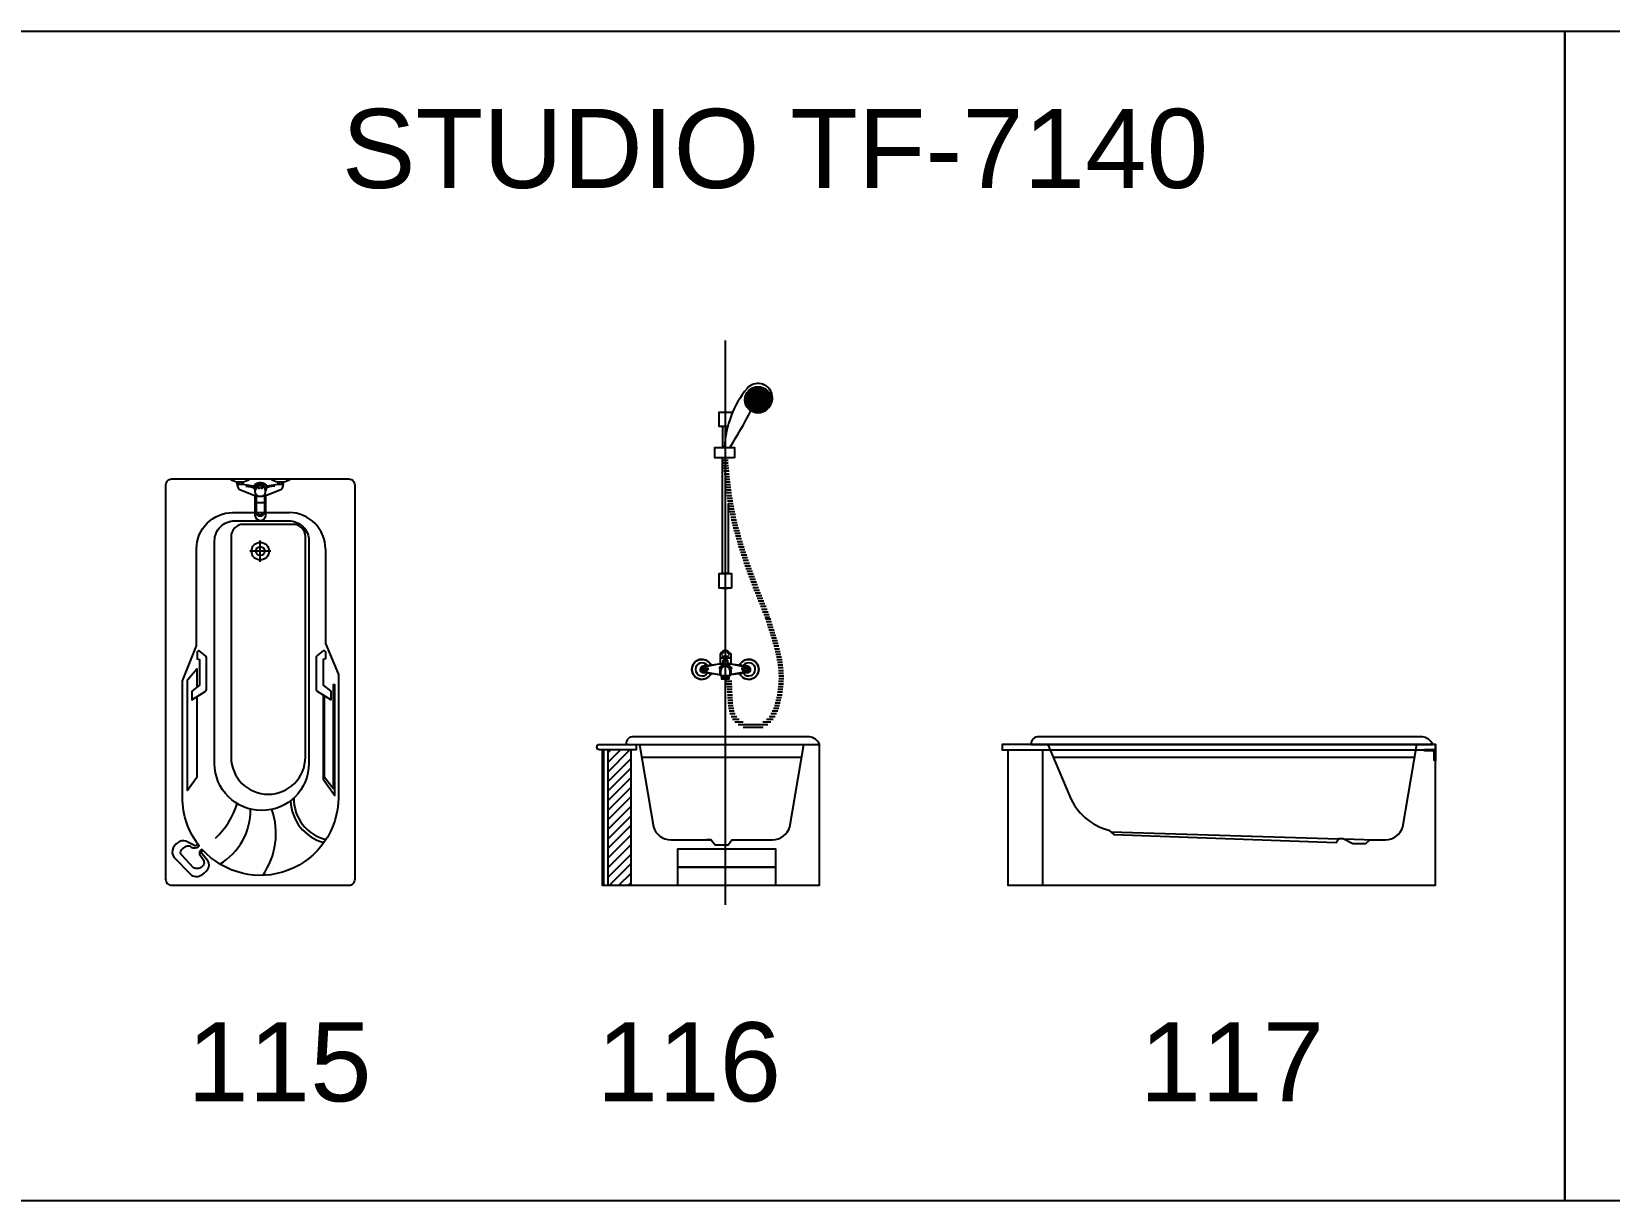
# Model space of a CAD drawing. Header units: inches. Extents: x 242965 to 445791, y 236206 to 423703.
# Drawn here: x 388962 to 394791, y 262687 to 267006 of the extents above; entities that cross this region are included whole.
import ezdxf

# ---------------------------------------------------------------- set-up
doc = ezdxf.new("R2010")
doc.units = ezdxf.units.IN
doc.header["$MEASUREMENT"] = 0
doc.layers.add('2', color=181, linetype='Continuous', lineweight=20)
doc.layers.add('HATCH', color=8, linetype='Continuous')
doc.layers.add('wc', color=144, linetype='Continuous')
doc.styles.add('Vni-Helve', font='')
doc.styles.get('Vni-Helve').set_extended_font_data('VNI-Helve')

# ---------------------------------------------------------------- blocks, each defined once
blk = doc.blocks.new('115')
at = {"layer": 'HATCH', "linetype": 'Continuous'}
blk.add_lwpolyline([(-460, -1477.7, 0.414214), (-437.7, -1500), (217.7, -1500, 0.414214), (240, -1477.7), (240, -22.3, 0.414214), (217.7, 0), (-437.7, 0, 0.414214), (-460, -22.3)], format="xyb", close=True, dxfattribs=at)
at = {"layer": 'wc'}
for points in [[(-70, 0, 0.118449), (-45, -10), (-45, -10), (-25, -10), (-25, -10, 0.118449), (0, 0), (0, 0), (-220, 0), (-220, 0, 0.118449), (-195, -10)], [(-175, -10, 0.118449), (-150, 0)], [(-195, -20, 0.325264), (-182.7, -39.3), (-182.7, -39.3), (-130, -60)], [(-130, -60), (-130, -133.4), (-130, -133.4, 0.848431), (-90, -136.6), (-90, -136.6), (-90, -60), (-37.3, -39.3), (-37.3, -39.3, 0.325264), (-25, -20)], [(-25, -10), (-25, -20), (-45, -20), (-85.3, -25.2), (-85.3, -25.2, 0.421135), (-129.7, -20)]]:
    blk.add_lwpolyline(points, format="xyb", dxfattribs=at)
at = {"layer": 'wc', "color": 7}
blk.add_lwpolyline([(-460, -1477.7, 0.414214), (-437.7, -1500), (217.7, -1500, 0.414214), (240, -1477.7), (240, -22.3, 0.414214), (217.7, 0), (-437.7, 0, 0.414214), (-460, -22.3)], format="xyb", close=True, dxfattribs=at)
at = {"layer": 'wc'}
for points in [[(-175, -20), (-195, -20), (-195, -10), (-175, -10)], [(-117.4, -34.2), (-117.4, -31.3), (-114.2, -31.3), (-114.2, -34.2)], [(-108.1, -34.2), (-108.1, -31.3), (-104.9, -31.3), (-104.9, -34.2)]]:
    blk.add_lwpolyline(points, close=True, dxfattribs=at)
at = {"layer": 'wc', "color": 8}
for points in [[(-190, -10), (-190, -20)], [(-180, -10), (-180, -20)], [(-40, -10), (-40, -20)], [(-30, -10), (-30, -20)], [(-344.1, -803), (-344.1, -1102.4), (-379, -1150.3), (-379, -740.7), (-344.1, -700), (-344.1, -768.6)], [(121.8, -796.7), (121.8, -1108.2), (165.3, -1169.2), (165.3, -759.5), (159.5, -759.5), (159.5, -1143), (127.6, -1102.4), (127.6, -800.3)]]:
    blk.add_lwpolyline(points, dxfattribs=at)
for points in [[(-90.3, -20, 0.421135), (-134.7, -25.2), (-134.7, -25.2), (-175, -20)], [(-163.5, -25.2), (-143.1, -28.1), (-143.1, -28.1, -0.200633), (-131.7, -34.9), (-131.7, -34.9), (-129.9, -43.1)], [(-87.6, -34, 0.631706), (-132.4, -34)], [(-56.5, -25.2), (-76.9, -28.1), (-76.9, -28.1, 0.200633), (-88.3, -34.9), (-88.3, -34.9), (-90.1, -43.1)], [(130.5, -256.9), (130.5, -607), (178.4, -721.5), (178.4, -1175.7), (178.4, -1175.7, -0.687904), (-324.2, -1368.2), (-324.2, -1368.2, 0.562081), (-332.4, -1388.7), (-332.4, -1388.7), (-320.4, -1406.9), (-320.4, -1406.9, -0.324051), (-321.4, -1427.8), (-321.4, -1427.8, -0.357406), (-357.2, -1435.4), (-357.2, -1435.4), (-400.3, -1389.6), (-400.3, -1389.6, -0.387164), (-400.7, -1369.4), (-400.7, -1369.4, -0.086851), (-384.1, -1356.1), (-384.1, -1356.1, -0.289207), (-367.8, -1357.1), (-367.8, -1357.1, 0.129114), (-354.9, -1362.1), (-354.9, -1362.1, 0.234366), (-335.3, -1355), (-335.3, -1355, -0.169436), (-397.8, -1175.7), (-397.8, -1175.7), (-397.8, -745), (-345.6, -615.7), (-345.6, -256.9), (-345.6, -256.9, -0.414214), (-211.9, -123.3), (-211.9, -123.3), (-3.1, -123.3)], [(-275.9, -1326.1, 0.135659), (-195.4, -1198.7)], [(-259.4, -1421.9, 0.268739), (-146.2, -1219.2)], [(-101.2, -1463.7, 0.245432), (-67.6, -1220.3)], [(1.5, -1188.2, 0.326641), (124.9, -1342.9)], [(14, -1177.6, 0.352509), (132.4, -1331.8)]]:
    blk.add_lwpolyline(points, format="xyb", dxfattribs=at)
at = {"layer": 'wc'}
for points in [[(-101.9, -62.7, 4.698007), (-118.1, -62.7), (-118.1, -62.7)], [(-95, -124.2, -0.608946), (-125, -122.5, 0.874264), (-95, -124.2)]]:
    blk.add_lwpolyline(points, format="xyb", close=True, dxfattribs=at)
for points in [[(-125, -57.6), (-125, -122.5)], [(-95, -57.6), (-95, -124.2)], [(-45, -10), (-45, -20)], [(-124.9, -86), (-94.9, -86)], [(-110, -304.8), (-110, -226.5)], [(-70.9, -265.7), (-149.1, -265.7)]]:
    blk.add_lwpolyline(points, dxfattribs=at)
at = {"layer": 'wc', "color": 8}
for points in [[(-278.8, -1050.1), (-278.8, -1050.1), (-278.8, -227.9), (-278.8, -227.9, -0.414214), (-204.7, -153.8), (-204.7, -153.8), (-4.5, -153.8), (-4.5, -153.8, -0.414214), (69.5, -227.9), (69.5, -227.9), (69.5, -1050.1), (69.5, -1050.1, -1)], [(-217.9, -1026.8, 1), (56.5, -1026.8), (56.5, -1026.8), (56.5, -211.9), (56.5, -211.9, 0.414214), (11.4, -166.9), (11.4, -166.9), (-172.8, -166.9), (-172.8, -166.9, 0.414214), (-217.9, -211.9), (-217.9, -211.9), (-217.9, -1026.8)], [(-363, -782.8), (-363, -814.7), (-313.4, -783.9), (-313.4, -783.9, 0.259147), (-309.3, -776.5), (-309.3, -776.5), (-309.3, -659.2), (-309.3, -659.2, 0.229434), (-312.6, -652.3), (-312.6, -652.3), (-336.9, -633.2), (-342.7, -637.5), (-342.7, -663.7), (-334, -666.6), (-334, -761)], [(130.5, -663.7), (121.8, -666.6), (121.8, -761), (150.8, -782.8), (150.8, -814.7), (101.2, -783.9), (101.2, -783.9, -0.259147), (97.1, -776.5), (97.1, -776.5), (97.1, -659.2), (97.1, -659.2, -0.229434), (100.4, -652.3), (100.4, -652.3), (124.7, -633.2), (130.5, -637.5)]]:
    blk.add_lwpolyline(points, format="xyb", close=True, dxfattribs=at)
at = {"layer": 'wc', "color": 7}
for points in [[(130.5, -256.9, 0.414214), (-3.1, -123.3)], [(-342.2, -1346, -0.68444), (-355.6, -1352.5), (-355.6, -1352.5), (-377.1, -1340.5), (-377.1, -1340.5, 0.235784), (-408, -1339.2), (-408, -1339.2, 0.17378), (-431.5, -1361.8), (-431.5, -1361.8, 0.279331), (-428.5, -1397.9), (-428.5, -1397.9), (-367.5, -1459.3), (-367.5, -1459.3, 0.334999), (-330.4, -1464.6), (-330.4, -1464.6, 0.114505), (-304.2, -1441.1), (-304.2, -1441.1, 0.309078), (-303.9, -1410.2), (-303.9, -1410.2), (-326.1, -1383), (-326.1, -1383, -0.673549), (-320.3, -1372.4)]]:
    blk.add_lwpolyline(points, format="xyb", dxfattribs=at)
at = {"layer": 'wc'}
for centre, radius in [((-110, -265.7), 32.5), ((-110, -265.6), 16.5)]:
    blk.add_circle(centre, radius, dxfattribs=at)

msp = doc.modelspace()

# ---------------------------------------------------------------- linework, layer by layer
at = {"layer": 'wc', "color": 3}
for points in [[(388776.604, 262686.877), (394626.866, 262686.877), (394626.866, 267006.228), (388776.604, 267006.228)], [(394626.866, 262686.877), (400477.129, 262686.877), (400477.129, 267006.228), (394626.866, 267006.228)]]:
    msp.add_lwpolyline(points, close=True, dxfattribs=at)
at = {"layer": 'wc', "ltscale": 3}
for points in [[(391525.199, 263779.587), (391525.199, 265864.08)], [(392698.204, 263851.912), (392698.204, 264351.912)], [(394148.204, 264371.912), (394148.204, 264351.912)]]:
    msp.add_lwpolyline(points, dxfattribs=at)
at = {"layer": 'wc'}
for points in [[(391605.471, 265687.781, 0.16577104), (391522.324, 265469.758)], [(391684.815, 265615.897, 1.01589869), (391605.471, 265687.781)], [(391542.393, 265470.353, 0.01501345), (391619.292, 265604.304)], [(391508.327, 264629.236), (391441.205, 264636.375), (391441.205, 264636.375), (391441.205, 264636.375, -0.6991853), (391442.511, 264662.747), (391442.511, 264662.747), (391505.65, 264669.254), (391444.218, 264657.246), (391444.218, 264657.246), (391444.218, 264657.246, 0.6991853), (391443.448, 264641.68), (391443.448, 264641.68), (391505.65, 264629.521)], [(391514.756, 264711.739, 0.46969221), (391505.65, 264704.183), (391505.65, 264692.431), (391544.749, 264692.431)], [(391510.983, 264703.927), (391516.603, 264712.869), (391516.603, 264712.869), (391516.603, 264712.869, -0.25792035), (391521.479, 264715.563), (391521.479, 264715.563), (391528.633, 264715.563), (391528.633, 264715.563, -0.25097307), (391533.428, 264712.995), (391533.428, 264712.995), (391540.158, 264702.884)], [(391513.145, 264707.372), (391516.482, 264716.417), (391516.482, 264716.417, -0.31408775), (391521.886, 264720.183), (391521.886, 264720.183), (391525.199, 264720.183), (391528.512, 264720.183), (391528.512, 264720.183, -0.31408775), (391533.916, 264716.417), (391533.916, 264716.417), (391537.253, 264707.372)], [(391543.913, 264669.254), (391607.052, 264662.747), (391607.052, 264662.747, -0.6991853), (391608.358, 264636.375), (391543.913, 264629.521)], [(391541.668, 264644.847, 1), (391508.327, 264644.847)], [(392568.204, 264351.912), (392568.204, 263851.912), (394148.204, 263851.912), (394148.204, 264371.912), (392548.204, 264371.912), (392548.204, 264351.912), (394148.204, 264351.912), (394148.204, 264311.912), (394147.204, 264311.912, -0.41421356), (394144.204, 264314.912), (394144.204, 264342.912, 0.41421356), (394139.204, 264347.912), (394111.204, 264347.912), (394111.204, 264347.912, -0.41421356), (394108.204, 264350.912), (394108.204, 264350.912), (394108.204, 264351.912)]]:
    msp.add_lwpolyline(points, format="xyb", dxfattribs=at)
at = {"layer": 'wc', "color": 250}
for points in [[(391599.194, 265660.256), (391601.135, 265660.256)], [(391601.136, 265660.256), (391603.011, 265663.504)], [(391603.011, 265657.009), (391601.136, 265660.256)], [(391603.011, 265663.504), (391601.509, 265666.104)], [(391603.01, 265663.504), (391606.76, 265663.504)], [(391603.572, 265669.999), (391606.76, 265669.999)], [(391606.761, 265669.999), (391608.636, 265673.246)], [(391608.636, 265666.751), (391606.761, 265669.999)], [(391606.761, 265663.504), (391608.636, 265666.751)], [(391608.636, 265660.256), (391606.761, 265663.504)], [(391606.761, 265657.008), (391608.636, 265660.256)], [(391608.636, 265673.247), (391607.338, 265675.494)], [(391608.635, 265673.246), (391612.385, 265673.246)], [(391608.635, 265666.751), (391612.385, 265666.751)], [(391608.635, 265660.256), (391612.385, 265660.256)], [(391611.123, 265679.742), (391612.385, 265679.742)], [(391612.386, 265679.742), (391613.833, 265682.249)], [(391614.261, 265676.494), (391612.386, 265679.742)], [(391612.386, 265673.246), (391614.261, 265676.494)], [(391614.261, 265669.999), (391612.386, 265673.247)], [(391612.386, 265666.751), (391614.261, 265669.999)], [(391614.261, 265663.504), (391612.386, 265666.751)], [(391612.386, 265660.256), (391614.261, 265663.504)], [(391614.261, 265657.009), (391613.244, 265658.77), (391613.244, 265658.77), (391612.386, 265660.256)], [(391614.26, 265676.494), (391618.01, 265676.494)], [(391614.26, 265669.999), (391618.01, 265669.999)], [(391614.26, 265663.504), (391615.658, 265663.504), (391615.658, 265663.504), (391618.01, 265663.504)], [(391614.718, 265682.989), (391618.01, 265682.989)], [(391618.011, 265682.989), (391619.886, 265686.237)], [(391619.886, 265679.742), (391618.011, 265682.989)], [(391618.011, 265676.494), (391619.886, 265679.742)], [(391619.886, 265673.247), (391618.011, 265676.494)], [(391618.011, 265669.999), (391619.886, 265673.246)], [(391619.886, 265666.751), (391619.065, 265668.172), (391619.065, 265668.172), (391618.011, 265669.999)], [(391618.011, 265663.504), (391619.886, 265666.751)], [(391619.886, 265660.256), (391618.011, 265663.504)], [(391618.011, 265657.008), (391619.886, 265660.256)], [(391619.886, 265686.237), (391619.7, 265686.559)], [(391619.885, 265686.237), (391623.635, 265686.237)], [(391619.885, 265679.742), (391623.635, 265679.742)], [(391619.885, 265673.246), (391623.635, 265673.246)], [(391619.885, 265666.751), (391623.635, 265666.751)], [(391619.885, 265660.256), (391623.635, 265660.256)], [(391623.636, 265686.237), (391625.511, 265689.484)], [(391625.511, 265682.989), (391623.636, 265686.237)], [(391623.636, 265679.742), (391625.511, 265682.989)], [(391625.511, 265676.494), (391623.636, 265679.742)], [(391623.636, 265673.246), (391625.511, 265676.494)], [(391625.511, 265669.999), (391623.902, 265672.785), (391623.902, 265672.785), (391623.636, 265673.247)], [(391623.636, 265666.751), (391625.511, 265669.999)], [(391625.511, 265663.504), (391623.636, 265666.751)], [(391623.636, 265660.256), (391625.511, 265663.504)], [(391625.511, 265657.009), (391623.636, 265660.256)], [(391625.511, 265689.485), (391625.427, 265689.629)], [(391625.51, 265689.484), (391629.26, 265689.484)], [(391625.51, 265682.989), (391629.26, 265682.989)], [(391625.51, 265676.494), (391629.26, 265676.494)], [(391625.51, 265669.999), (391629.26, 265669.999)], [(391625.51, 265663.504), (391629.26, 265663.504)], [(391629.261, 265689.484), (391630.472, 265691.583)], [(391631.136, 265686.237), (391629.261, 265689.485)], [(391629.261, 265682.989), (391631.136, 265686.237)], [(391631.136, 265679.742), (391629.261, 265682.989)], [(391629.261, 265676.494), (391631.136, 265679.742)], [(391631.136, 265673.247), (391629.367, 265676.31), (391629.367, 265676.31), (391629.261, 265676.494)], [(391629.261, 265669.999), (391631.136, 265673.246)], [(391631.136, 265666.751), (391629.261, 265669.999)], [(391629.261, 265663.504), (391631.136, 265666.751)], [(391631.136, 265660.256), (391629.261, 265663.504)], [(391629.261, 265657.008), (391631.136, 265660.256)], [(391631.135, 265686.237), (391634.885, 265686.237)], [(391631.135, 265679.742), (391634.885, 265679.742)], [(391631.135, 265673.246), (391634.885, 265673.246)], [(391631.135, 265666.751), (391634.885, 265666.751)], [(391631.135, 265660.256), (391634.885, 265660.256)], [(391634.632, 265692.732), (391634.885, 265692.732)], [(391634.886, 265692.732), (391634.924, 265692.798)], [(391636.761, 265689.485), (391634.886, 265692.732)], [(391634.886, 265686.237), (391636.761, 265689.484)], [(391636.761, 265682.989), (391634.886, 265686.237)], [(391634.886, 265679.742), (391636.761, 265682.989)], [(391636.761, 265676.494), (391635.443, 265678.777), (391635.443, 265678.777), (391634.886, 265679.742)], [(391634.886, 265673.246), (391636.761, 265676.494)], [(391636.761, 265669.999), (391634.886, 265673.247)], [(391634.886, 265666.751), (391636.761, 265669.999)], [(391636.761, 265663.504), (391634.886, 265666.751)], [(391634.886, 265660.256), (391636.761, 265663.504)], [(391636.761, 265657.009), (391634.886, 265660.256)], [(391636.76, 265689.484), (391640.51, 265689.484)], [(391636.76, 265682.989), (391640.51, 265682.989)], [(391636.76, 265676.494), (391640.51, 265676.494)], [(391636.76, 265669.999), (391640.51, 265669.999)], [(391636.76, 265663.504), (391640.51, 265663.504)], [(391640.511, 265689.484), (391642.386, 265692.732)], [(391642.386, 265686.237), (391640.511, 265689.485)], [(391640.511, 265682.989), (391642.386, 265686.237)], [(391642.386, 265679.742), (391642.181, 265680.097), (391642.181, 265680.097), (391640.511, 265682.989)], [(391640.511, 265676.494), (391642.386, 265679.742)], [(391642.386, 265673.247), (391640.511, 265676.494)], [(391640.511, 265669.999), (391642.386, 265673.246)], [(391642.386, 265666.751), (391640.511, 265669.999)], [(391640.511, 265663.504), (391642.386, 265666.751)], [(391642.386, 265660.256), (391640.511, 265663.504)], [(391640.511, 265657.008), (391642.386, 265660.256)], [(391642.386, 265692.732), (391641.76, 265693.817)], [(391642.385, 265692.732), (391646.135, 265692.732)], [(391642.385, 265686.237), (391646.135, 265686.237)], [(391642.385, 265679.742), (391646.135, 265679.742)], [(391642.385, 265673.246), (391646.135, 265673.246)], [(391642.385, 265666.751), (391646.135, 265666.751)], [(391642.385, 265660.256), (391646.135, 265660.256)], [(391646.136, 265692.732), (391646.835, 265693.942)], [(391648.011, 265689.485), (391646.136, 265692.732)], [(391646.136, 265686.237), (391648.011, 265689.484)], [(391648.011, 265682.989), (391646.136, 265686.237)], [(391646.136, 265679.742), (391646.425, 265680.242), (391648.011, 265682.989)], [(391648.011, 265676.494), (391646.136, 265679.742)], [(391646.136, 265673.246), (391648.011, 265676.494)], [(391648.011, 265669.999), (391646.136, 265673.247)], [(391646.136, 265666.751), (391648.011, 265669.999)], [(391648.011, 265663.504), (391646.136, 265666.751)], [(391646.136, 265660.256), (391648.011, 265663.504)], [(391648.011, 265657.009), (391646.136, 265660.256)], [(391648.01, 265689.484), (391651.76, 265689.484)], [(391648.01, 265682.989), (391651.76, 265682.989)], [(391648.01, 265676.494), (391651.76, 265676.494)], [(391648.01, 265669.999), (391651.76, 265669.999)], [(391648.01, 265663.504), (391651.76, 265663.504)], [(391651.761, 265689.484), (391653.636, 265692.732)], [(391653.636, 265686.237), (391651.761, 265689.485)], [(391651.761, 265682.989), (391653.636, 265686.237)], [(391653.636, 265679.742), (391651.761, 265682.989)], [(391651.761, 265676.494), (391653.408, 265679.348), (391653.408, 265679.348), (391653.636, 265679.742)], [(391653.636, 265673.247), (391651.761, 265676.494)], [(391651.761, 265669.999), (391653.636, 265673.246)], [(391653.636, 265666.751), (391651.761, 265669.999)], [(391651.761, 265663.504), (391653.636, 265666.751)], [(391653.636, 265660.256), (391651.761, 265663.504)], [(391651.761, 265657.008), (391653.636, 265660.256)], [(391653.636, 265692.732), (391653.289, 265693.333)], [(391653.635, 265692.732), (391656.362, 265692.732)], [(391653.635, 265686.237), (391657.385, 265686.237)], [(391653.635, 265679.742), (391657.385, 265679.742)], [(391653.635, 265673.246), (391657.385, 265673.246)], [(391653.635, 265666.751), (391657.385, 265666.751)], [(391653.635, 265660.256), (391657.385, 265660.256)], [(391657.386, 265686.237), (391659.261, 265689.484)], [(391659.261, 265682.989), (391657.386, 265686.237)], [(391657.386, 265679.742), (391659.261, 265682.989)], [(391659.261, 265676.494), (391658.55, 265677.726), (391658.55, 265677.726), (391657.386, 265679.742)], [(391657.386, 265673.246), (391659.261, 265676.494)], [(391659.261, 265669.999), (391657.386, 265673.247)], [(391657.386, 265666.751), (391659.261, 265669.999)], [(391659.261, 265663.504), (391657.386, 265666.751)], [(391657.386, 265660.256), (391659.261, 265663.504)], [(391659.261, 265657.009), (391657.386, 265660.256)], [(391659.261, 265689.485), (391657.552, 265692.444)], [(391659.26, 265689.484), (391663.01, 265689.484)], [(391659.26, 265682.989), (391663.01, 265682.989)], [(391659.26, 265676.494), (391661.269, 265676.494), (391661.269, 265676.494), (391663.01, 265676.494)], [(391659.26, 265669.999), (391663.01, 265669.999)], [(391659.26, 265663.504), (391663.01, 265663.504)], [(391663.011, 265689.484), (391663.583, 265690.475)], [(391664.886, 265686.237), (391663.011, 265689.485)], [(391663.011, 265682.989), (391664.886, 265686.237)], [(391664.886, 265679.742), (391663.011, 265682.989)], [(391663.011, 265676.494), (391664.886, 265679.742)], [(391664.886, 265673.247), (391663.843, 265675.053), (391663.843, 265675.053), (391663.011, 265676.494)], [(391663.011, 265669.999), (391664.886, 265673.246)], [(391664.886, 265666.751), (391663.011, 265669.999)], [(391663.011, 265663.504), (391664.886, 265666.751)], [(391664.886, 265660.256), (391663.011, 265663.504)], [(391663.011, 265657.008), (391664.886, 265660.256)], [(391664.885, 265686.237), (391668.635, 265686.237)], [(391664.885, 265679.742), (391668.635, 265679.742)], [(391664.885, 265673.246), (391666.492, 265673.246), (391666.492, 265673.246), (391668.635, 265673.246)], [(391664.885, 265666.751), (391668.635, 265666.751)], [(391664.885, 265660.256), (391668.635, 265660.256)], [(391668.636, 265686.237), (391669.454, 265687.654)], [(391670.511, 265682.989), (391668.636, 265686.237)], [(391668.636, 265679.742), (391670.511, 265682.989)], [(391670.511, 265676.494), (391668.636, 265679.742)], [(391668.636, 265673.246), (391670.511, 265676.494)], [(391670.511, 265669.999), (391668.636, 265673.247)], [(391668.636, 265666.751), (391670.408, 265669.82), (391670.408, 265669.82), (391670.511, 265669.999)], [(391670.511, 265663.504), (391668.636, 265666.751)], [(391668.636, 265660.256), (391670.511, 265663.504)], [(391670.511, 265657.009), (391668.636, 265660.256)], [(391670.51, 265682.989), (391674.26, 265682.989)], [(391670.51, 265676.494), (391674.26, 265676.494)], [(391670.51, 265669.999), (391674.26, 265669.999)], [(391670.51, 265663.504), (391674.26, 265663.504)], [(391674.261, 265682.989), (391674.89, 265684.079)], [(391676.136, 265679.742), (391674.261, 265682.989)], [(391674.261, 265676.494), (391676.136, 265679.742)], [(391676.136, 265673.247), (391674.261, 265676.494)], [(391674.261, 265669.999), (391676.136, 265673.246)], [(391676.136, 265666.751), (391674.261, 265669.999)], [(391674.261, 265663.504), (391674.775, 265664.394), (391676.136, 265666.751)], [(391676.136, 265660.256), (391674.261, 265663.504)], [(391674.261, 265657.008), (391676.136, 265660.256)], [(391676.135, 265679.742), (391679.871, 265679.742)], [(391676.135, 265673.246), (391679.885, 265673.246)], [(391676.135, 265666.751), (391679.885, 265666.751)], [(391676.135, 265660.256), (391677.089, 265660.256), (391677.089, 265660.256), (391679.885, 265660.256)], [(391679.886, 265673.246), (391681.761, 265676.494)], [(391681.761, 265669.999), (391679.886, 265673.247)], [(391679.886, 265666.751), (391681.761, 265669.999)], [(391681.761, 265663.504), (391679.886, 265666.751)], [(391679.886, 265660.256), (391681.761, 265663.504)], [(391681.761, 265657.009), (391679.886, 265660.256)], [(391681.761, 265676.494), (391679.906, 265679.706)], [(391681.76, 265676.494), (391682.843, 265676.494)], [(391681.76, 265669.999), (391685.51, 265669.999)], [(391681.76, 265663.504), (391685.51, 265663.504)], [(391685.511, 265669.999), (391686.436, 265671.601)], [(391687.386, 265666.751), (391685.511, 265669.999)], [(391685.511, 265663.504), (391687.386, 265666.751)], [(391687.386, 265660.256), (391685.511, 265663.504)], [(391685.511, 265657.008), (391687.386, 265660.256)], [(391687.385, 265666.751), (391689.173, 265666.751)], [(391687.385, 265660.256), (391691.135, 265660.256)], [(391691.136, 265660.256), (391691.558, 265660.987)], [(391692.496, 265657.9), (391691.136, 265660.256)], [(391596.85, 265646.337), (391597.386, 265647.266)], [(391597.386, 265647.266), (391596.918, 265648.076)], [(391597.386, 265640.771), (391596.991, 265641.454)], [(391597.099, 265640.274), (391597.386, 265640.77)], [(391597.385, 265647.266), (391601.135, 265647.266)], [(391597.385, 265640.77), (391601.135, 265640.77)], [(391597.58, 265653.761), (391601.135, 265653.761)], [(391598.105, 265634.275), (391601.135, 265634.275)], [(391600.103, 265627.78), (391601.135, 265627.78)], [(391601.136, 265653.761), (391603.011, 265657.008)], [(391603.011, 265650.513), (391601.136, 265653.761)], [(391601.136, 265647.266), (391603.011, 265650.513)], [(391603.011, 265644.018), (391601.136, 265647.266)], [(391601.136, 265640.77), (391603.011, 265644.018)], [(391603.011, 265637.523), (391601.136, 265640.771)], [(391601.136, 265634.275), (391603.011, 265637.523)], [(391603.011, 265631.028), (391601.136, 265634.275)], [(391601.136, 265627.78), (391603.011, 265631.028)], [(391603.011, 265624.533), (391601.136, 265627.78)], [(391602.192, 265623.115), (391603.011, 265624.532)], [(391603.01, 265657.008), (391606.76, 265657.008)], [(391603.01, 265650.513), (391606.76, 265650.513)], [(391603.01, 265644.018), (391606.76, 265644.018)], [(391603.01, 265637.523), (391606.76, 265637.523)], [(391603.01, 265631.028), (391606.76, 265631.028)], [(391603.01, 265624.532), (391606.76, 265624.532)], [(391605.195, 265618.037), (391606.76, 265618.037)], [(391608.636, 265653.761), (391606.761, 265657.009)], [(391606.761, 265650.513), (391608.636, 265653.761)], [(391608.636, 265647.266), (391606.761, 265650.513)], [(391606.761, 265644.018), (391608.636, 265647.266)], [(391608.636, 265640.771), (391606.761, 265644.018)], [(391606.761, 265637.523), (391608.636, 265640.77)], [(391608.636, 265634.275), (391606.761, 265637.523)], [(391606.761, 265631.028), (391608.636, 265634.275)], [(391608.636, 265627.78), (391606.761, 265631.028)], [(391606.761, 265624.532), (391608.636, 265627.78)], [(391608.636, 265621.285), (391606.761, 265624.533)], [(391606.761, 265618.037), (391608.636, 265621.285)], [(391608.636, 265614.79), (391606.761, 265618.038)], [(391608.206, 265614.045), (391608.636, 265614.79)], [(391608.635, 265653.761), (391611.584, 265653.761), (391611.584, 265653.761), (391612.385, 265653.761)], [(391608.635, 265647.266), (391610.6, 265647.266), (391610.6, 265647.266), (391612.385, 265647.266)], [(391608.635, 265640.77), (391610.84, 265640.77), (391612.385, 265640.77)], [(391608.635, 265634.275), (391612.33, 265634.275), (391612.385, 265634.275)], [(391608.635, 265627.78), (391612.385, 265627.78)], [(391608.635, 265621.285), (391612.385, 265621.285)], [(391608.635, 265614.79), (391612.385, 265614.79)], [(391612.386, 265653.761), (391614.261, 265657.008)], [(391614.261, 265650.513), (391612.386, 265653.761)], [(391612.386, 265647.266), (391614.261, 265650.513)], [(391614.261, 265644.018), (391612.386, 265647.266)], [(391612.386, 265640.77), (391614.261, 265644.018)], [(391614.261, 265637.523), (391612.386, 265640.771)], [(391612.386, 265634.275), (391614.261, 265637.523)], [(391614.261, 265631.028), (391612.386, 265634.275)], [(391612.386, 265627.78), (391613.889, 265630.383), (391613.889, 265630.383), (391614.261, 265631.028)], [(391614.261, 265624.533), (391612.386, 265627.78)], [(391612.386, 265621.285), (391614.261, 265624.532)], [(391614.261, 265618.038), (391612.386, 265621.285)], [(391612.386, 265614.79), (391614.261, 265618.037)], [(391614.261, 265611.542), (391612.386, 265614.79)], [(391612.897, 265609.18), (391614.261, 265611.542)], [(391614.26, 265657.008), (391618.01, 265657.008)], [(391614.26, 265650.513), (391618.01, 265650.513)], [(391614.26, 265644.018), (391618.01, 265644.018)], [(391614.26, 265637.523), (391618.01, 265637.523)], [(391614.26, 265631.028), (391618.01, 265631.028)], [(391614.26, 265624.532), (391617.385, 265624.532), (391618.01, 265624.532)], [(391614.26, 265618.037), (391618.01, 265618.037)], [(391614.26, 265611.542), (391618.01, 265611.542)], [(391619.886, 265653.761), (391618.011, 265657.009)], [(391618.011, 265650.513), (391619.886, 265653.761)], [(391619.886, 265647.266), (391618.011, 265650.513)], [(391618.011, 265644.018), (391619.886, 265647.266)], [(391619.886, 265640.771), (391618.011, 265644.018)], [(391618.011, 265637.523), (391619.886, 265640.77)], [(391619.886, 265634.275), (391618.011, 265637.523)], [(391618.011, 265631.028), (391619.886, 265634.275)], [(391619.886, 265627.78), (391618.011, 265631.028)], [(391618.011, 265624.532), (391619.886, 265627.78)], [(391619.886, 265621.285), (391619.521, 265621.916), (391618.011, 265624.533)], [(391618.011, 265618.037), (391619.886, 265621.285)], [(391619.886, 265614.79), (391618.011, 265618.038)], [(391618.011, 265611.542), (391619.886, 265614.79)], [(391619.886, 265608.295), (391618.011, 265611.542)], [(391618.054, 265605.122), (391619.886, 265608.294)], [(391619.885, 265653.761), (391623.635, 265653.761)], [(391619.885, 265647.266), (391623.635, 265647.266)], [(391619.885, 265640.77), (391623.635, 265640.77)], [(391619.885, 265634.275), (391623.635, 265634.275)], [(391619.885, 265627.78), (391623.635, 265627.78)], [(391619.885, 265621.285), (391620.104, 265621.285), (391623.635, 265621.285)], [(391619.885, 265614.79), (391623.635, 265614.79)], [(391619.885, 265608.295), (391623.635, 265608.295)], [(391623.636, 265653.761), (391625.511, 265657.008)], [(391625.511, 265650.513), (391623.636, 265653.761)], [(391623.636, 265647.266), (391625.511, 265650.513)], [(391625.511, 265644.018), (391623.636, 265647.266)], [(391623.636, 265640.77), (391625.511, 265644.018)], [(391625.511, 265637.523), (391623.636, 265640.771)], [(391623.636, 265634.275), (391625.511, 265637.523)], [(391625.511, 265631.028), (391623.636, 265634.275)], [(391623.636, 265627.78), (391625.511, 265631.028)], [(391625.511, 265624.533), (391623.636, 265627.78)], [(391623.636, 265621.285), (391625.511, 265624.532)], [(391625.511, 265618.038), (391623.636, 265621.285)], [(391623.636, 265614.79), (391624.934, 265617.039), (391624.934, 265617.039), (391625.511, 265618.037)], [(391625.511, 265611.542), (391623.636, 265614.79)], [(391623.636, 265608.294), (391625.511, 265611.542)], [(391625.511, 265605.047), (391623.636, 265608.295)], [(391623.65, 265601.825), (391625.511, 265605.047)], [(391625.51, 265657.008), (391629.26, 265657.008)], [(391625.51, 265650.513), (391629.26, 265650.513)], [(391625.51, 265644.018), (391629.26, 265644.018)], [(391625.51, 265637.523), (391629.26, 265637.523)], [(391625.51, 265631.028), (391629.26, 265631.028)], [(391625.51, 265624.532), (391629.26, 265624.532)], [(391625.51, 265618.037), (391629.26, 265618.037)], [(391625.51, 265611.542), (391629.26, 265611.542)], [(391625.51, 265605.047), (391629.26, 265605.047)], [(391631.136, 265653.761), (391629.261, 265657.009)], [(391629.261, 265650.513), (391631.136, 265653.761)], [(391631.136, 265647.266), (391629.261, 265650.513)], [(391629.261, 265644.018), (391631.136, 265647.266)], [(391631.136, 265640.771), (391629.261, 265644.018)], [(391629.261, 265637.523), (391631.136, 265640.77)], [(391631.136, 265634.275), (391629.261, 265637.523)], [(391629.261, 265631.028), (391631.136, 265634.275)], [(391631.136, 265627.78), (391629.261, 265631.028)], [(391629.261, 265624.532), (391631.136, 265627.78)], [(391631.136, 265621.285), (391629.261, 265624.533)], [(391629.261, 265618.037), (391631.136, 265621.285)], [(391631.136, 265614.79), (391629.261, 265618.038)], [(391629.261, 265611.542), (391630.519, 265613.722), (391630.519, 265613.722), (391631.136, 265614.79)], [(391631.136, 265608.295), (391629.261, 265611.542)], [(391629.261, 265605.047), (391631.136, 265608.294)], [(391631.136, 265601.8), (391629.261, 265605.047)], [(391629.684, 265599.285), (391631.136, 265601.799)], [(391631.135, 265653.761), (391634.885, 265653.761)], [(391631.135, 265647.266), (391634.885, 265647.266)], [(391631.135, 265640.77), (391634.885, 265640.77)], [(391631.135, 265634.275), (391634.885, 265634.275)], [(391631.135, 265627.78), (391634.885, 265627.78)], [(391631.135, 265621.285), (391634.885, 265621.285)], [(391631.135, 265614.79), (391634.885, 265614.79)], [(391631.135, 265608.295), (391634.885, 265608.295)], [(391631.135, 265601.799), (391634.885, 265601.799)], [(391634.886, 265653.761), (391636.761, 265657.008)], [(391636.761, 265650.513), (391634.886, 265653.761)], [(391634.886, 265647.266), (391636.761, 265650.513)], [(391636.761, 265644.018), (391634.886, 265647.266)], [(391634.886, 265640.77), (391636.761, 265644.018)], [(391636.761, 265637.523), (391634.886, 265640.771)], [(391634.886, 265634.275), (391636.761, 265637.523)], [(391636.761, 265631.028), (391634.886, 265634.275)], [(391634.886, 265627.78), (391636.761, 265631.028)], [(391636.761, 265624.533), (391634.886, 265627.78)], [(391634.886, 265621.285), (391636.761, 265624.532)], [(391636.761, 265618.038), (391634.886, 265621.285)], [(391634.886, 265614.79), (391636.761, 265618.037)], [(391636.761, 265611.542), (391634.886, 265614.79)], [(391634.886, 265608.294), (391636.72, 265611.47), (391636.72, 265611.47), (391636.761, 265611.542)], [(391636.761, 265605.047), (391634.886, 265608.295)], [(391634.886, 265601.799), (391636.761, 265605.047)], [(391636.761, 265598.552), (391634.886, 265601.8)], [(391636.76, 265657.008), (391640.51, 265657.008)], [(391636.76, 265650.513), (391640.51, 265650.513)], [(391636.76, 265644.018), (391640.51, 265644.018)], [(391636.76, 265637.523), (391640.51, 265637.523)], [(391636.76, 265631.028), (391640.51, 265631.028)], [(391636.76, 265624.532), (391640.51, 265624.532)], [(391636.76, 265618.037), (391640.51, 265618.037)], [(391636.76, 265611.542), (391640.51, 265611.542)], [(391636.76, 265605.047), (391640.51, 265605.047)], [(391642.386, 265653.761), (391640.511, 265657.009)], [(391640.511, 265650.513), (391642.386, 265653.761)], [(391642.386, 265647.266), (391640.511, 265650.513)], [(391640.511, 265644.018), (391642.386, 265647.266)], [(391642.386, 265640.771), (391640.511, 265644.018)], [(391640.511, 265637.523), (391642.386, 265640.77)], [(391642.386, 265634.275), (391640.511, 265637.523)], [(391640.511, 265631.028), (391642.386, 265634.275)], [(391642.386, 265627.78), (391640.511, 265631.028)], [(391640.511, 265624.532), (391642.386, 265627.78)], [(391642.386, 265621.285), (391640.511, 265624.533)], [(391640.511, 265618.037), (391642.386, 265621.285)], [(391642.386, 265614.79), (391640.511, 265618.038)], [(391640.511, 265611.542), (391642.386, 265614.79)], [(391642.386, 265608.295), (391641.034, 265610.637), (391640.511, 265611.542)], [(391640.511, 265605.047), (391642.386, 265608.294)], [(391642.386, 265601.8), (391640.511, 265605.047)], [(391640.511, 265598.552), (391642.386, 265601.799)], [(391642.385, 265653.761), (391646.135, 265653.761)], [(391642.385, 265647.266), (391646.135, 265647.266)], [(391642.385, 265640.77), (391646.135, 265640.77)], [(391642.385, 265634.275), (391646.135, 265634.275)], [(391642.385, 265627.78), (391646.135, 265627.78)], [(391642.385, 265621.285), (391646.135, 265621.285)], [(391642.385, 265614.79), (391646.135, 265614.79)], [(391642.385, 265608.295), (391646.135, 265608.295)], [(391642.385, 265601.799), (391646.135, 265601.799)], [(391646.136, 265653.761), (391648.011, 265657.008)], [(391648.011, 265650.513), (391646.136, 265653.761)], [(391646.136, 265647.266), (391648.011, 265650.513)], [(391648.011, 265644.018), (391646.136, 265647.266)], [(391646.136, 265640.77), (391648.011, 265644.018)], [(391648.011, 265637.523), (391646.136, 265640.771)], [(391646.136, 265634.275), (391648.011, 265637.523)], [(391648.011, 265631.028), (391646.136, 265634.275)], [(391646.136, 265627.78), (391648.011, 265631.028)], [(391648.011, 265624.533), (391646.136, 265627.78)], [(391646.136, 265621.285), (391648.011, 265624.532)], [(391648.011, 265618.038), (391646.136, 265621.285)], [(391646.136, 265614.79), (391648.011, 265618.037)], [(391648.011, 265611.542), (391646.136, 265614.79)], [(391646.136, 265608.294), (391647.351, 265610.4), (391648.011, 265611.542)], [(391648.011, 265605.047), (391646.136, 265608.295)], [(391646.136, 265601.799), (391648.011, 265605.047)], [(391648.011, 265598.552), (391646.136, 265601.8)], [(391648.01, 265657.008), (391651.76, 265657.008)], [(391648.01, 265650.513), (391651.76, 265650.513)], [(391648.01, 265644.018), (391651.76, 265644.018)], [(391648.01, 265637.523), (391651.76, 265637.523)], [(391648.01, 265631.028), (391651.76, 265631.028)], [(391648.01, 265624.532), (391651.76, 265624.532)], [(391648.01, 265618.037), (391651.76, 265618.037)], [(391648.01, 265611.542), (391651.76, 265611.542)], [(391648.01, 265605.047), (391651.76, 265605.047)], [(391653.636, 265653.761), (391651.761, 265657.009)], [(391651.761, 265650.513), (391653.636, 265653.761)], [(391653.636, 265647.266), (391651.761, 265650.513)], [(391651.761, 265644.018), (391653.636, 265647.266)], [(391653.636, 265640.771), (391651.761, 265644.018)], [(391651.761, 265637.523), (391653.636, 265640.77)], [(391653.636, 265634.275), (391651.761, 265637.523)], [(391651.761, 265631.028), (391653.636, 265634.275)], [(391653.636, 265627.78), (391651.761, 265631.028)], [(391651.761, 265624.532), (391653.636, 265627.78)], [(391653.636, 265621.285), (391651.761, 265624.533)], [(391651.761, 265618.037), (391653.636, 265621.285)], [(391653.636, 265614.79), (391651.761, 265618.038)], [(391651.761, 265611.542), (391653.636, 265614.79)], [(391653.636, 265608.295), (391652.087, 265610.977), (391651.761, 265611.542)], [(391651.761, 265605.047), (391653.636, 265608.294)], [(391653.636, 265601.8), (391651.761, 265605.047)], [(391651.761, 265598.552), (391653.636, 265601.799)], [(391653.635, 265653.761), (391657.385, 265653.761)], [(391653.635, 265647.266), (391657.385, 265647.266)], [(391653.635, 265640.77), (391657.385, 265640.77)], [(391653.635, 265634.275), (391657.385, 265634.275)], [(391653.635, 265627.78), (391657.385, 265627.78)], [(391653.635, 265621.285), (391657.385, 265621.285)], [(391653.635, 265614.79), (391657.385, 265614.79)], [(391653.635, 265608.295), (391657.385, 265608.295)], [(391653.635, 265601.799), (391657.385, 265601.799)], [(391657.386, 265653.761), (391659.261, 265657.008)], [(391659.261, 265650.513), (391657.386, 265653.761)], [(391657.386, 265647.266), (391659.261, 265650.513)], [(391659.261, 265644.018), (391657.386, 265647.266)], [(391657.386, 265640.77), (391659.261, 265644.018)], [(391659.261, 265637.523), (391657.386, 265640.771)], [(391657.386, 265634.275), (391659.261, 265637.523)], [(391659.261, 265631.028), (391657.386, 265634.275)], [(391657.386, 265627.78), (391659.261, 265631.028)], [(391659.261, 265624.533), (391657.386, 265627.78)], [(391657.386, 265621.285), (391659.261, 265624.532)], [(391659.261, 265618.038), (391657.386, 265621.285)], [(391657.386, 265614.79), (391659.261, 265618.037)], [(391659.261, 265611.542), (391658.5, 265612.859), (391657.386, 265614.79)], [(391657.386, 265608.294), (391659.261, 265611.542)], [(391659.261, 265605.047), (391657.386, 265608.295)], [(391657.386, 265601.799), (391659.261, 265605.047)], [(391659.221, 265598.62), (391657.386, 265601.8)], [(391659.26, 265657.008), (391663.01, 265657.008)], [(391659.26, 265650.513), (391663.01, 265650.513)], [(391659.26, 265644.018), (391663.01, 265644.018)], [(391659.26, 265637.523), (391663.01, 265637.523)], [(391659.26, 265631.028), (391663.01, 265631.028)], [(391659.26, 265624.532), (391663.01, 265624.532)], [(391659.26, 265618.037), (391663.01, 265618.037)], [(391659.26, 265611.542), (391663.01, 265611.542)], [(391659.26, 265605.047), (391663.01, 265605.047)], [(391664.886, 265653.761), (391663.011, 265657.009)], [(391663.011, 265650.513), (391664.886, 265653.761)], [(391664.886, 265647.266), (391663.011, 265650.513)], [(391663.011, 265644.018), (391664.886, 265647.266)], [(391664.886, 265640.771), (391663.011, 265644.018)], [(391663.011, 265637.523), (391664.886, 265640.77)], [(391664.886, 265634.275), (391663.011, 265637.523)], [(391663.011, 265631.028), (391664.886, 265634.275)], [(391664.886, 265627.78), (391663.011, 265631.028)], [(391663.011, 265624.532), (391664.886, 265627.78)], [(391664.886, 265621.285), (391663.011, 265624.533)], [(391663.011, 265618.037), (391664.886, 265621.285)], [(391664.886, 265614.79), (391664.285, 265615.83), (391663.011, 265618.038)], [(391663.011, 265611.542), (391664.886, 265614.79)], [(391664.886, 265608.295), (391663.011, 265611.542)], [(391663.011, 265605.047), (391664.886, 265608.294)], [(391664.886, 265601.8), (391663.011, 265605.047)], [(391664.026, 265600.311), (391664.886, 265601.799)], [(391664.885, 265653.761), (391668.635, 265653.761)], [(391664.885, 265647.266), (391668.635, 265647.266)], [(391664.885, 265640.77), (391668.635, 265640.77)], [(391664.885, 265634.275), (391668.635, 265634.275)], [(391664.885, 265627.78), (391668.635, 265627.78)], [(391664.885, 265621.285), (391668.635, 265621.285)], [(391664.885, 265614.79), (391668.635, 265614.79)], [(391664.885, 265608.295), (391668.635, 265608.295)], [(391664.885, 265601.799), (391667.293, 265601.799)], [(391668.636, 265653.761), (391670.511, 265657.008)], [(391670.511, 265650.513), (391668.636, 265653.761)], [(391668.636, 265647.266), (391670.511, 265650.513)], [(391670.511, 265644.018), (391668.636, 265647.266)], [(391668.636, 265640.77), (391670.511, 265644.018)], [(391670.511, 265637.523), (391668.636, 265640.771)], [(391668.636, 265634.275), (391670.511, 265637.523)], [(391670.511, 265631.028), (391668.636, 265634.275)], [(391668.636, 265627.78), (391670.511, 265631.028)], [(391670.511, 265624.533), (391668.636, 265627.78)], [(391668.636, 265621.285), (391670.511, 265624.532)], [(391670.511, 265618.038), (391669.46, 265619.858), (391669.46, 265619.858), (391668.636, 265621.285)], [(391668.636, 265614.79), (391670.511, 265618.037)], [(391670.511, 265611.542), (391668.636, 265614.79)], [(391668.636, 265608.294), (391670.511, 265611.542)], [(391670.511, 265605.047), (391668.636, 265608.295)], [(391669.227, 265602.823), (391670.511, 265605.047)], [(391670.51, 265657.008), (391674.26, 265657.008)], [(391670.51, 265650.513), (391674.26, 265650.513)], [(391670.51, 265644.018), (391674.26, 265644.018)], [(391670.51, 265637.523), (391674.26, 265637.523)], [(391670.51, 265631.028), (391674.26, 265631.028)], [(391670.51, 265624.532), (391673.609, 265624.532), (391674.26, 265624.532)], [(391670.51, 265618.037), (391674.26, 265618.037)], [(391670.51, 265611.542), (391674.26, 265611.542)], [(391670.51, 265605.047), (391672.83, 265605.047)], [(391676.136, 265653.761), (391674.261, 265657.009)], [(391674.261, 265650.513), (391676.136, 265653.761)], [(391676.136, 265647.266), (391674.261, 265650.513)], [(391674.261, 265644.018), (391676.136, 265647.266)], [(391676.136, 265640.771), (391674.261, 265644.018)], [(391674.261, 265637.523), (391676.136, 265640.77)], [(391676.136, 265634.275), (391674.261, 265637.523)], [(391674.261, 265631.028), (391676.136, 265634.275)], [(391676.136, 265627.78), (391675.937, 265628.125), (391674.261, 265631.028)], [(391674.261, 265624.532), (391676.136, 265627.78)], [(391676.136, 265621.285), (391674.261, 265624.533)], [(391674.261, 265618.037), (391676.136, 265621.285)], [(391676.136, 265614.79), (391674.261, 265618.038)], [(391674.261, 265611.542), (391676.136, 265614.79)], [(391676.136, 265608.295), (391674.261, 265611.542)], [(391675.293, 265606.834), (391676.136, 265608.294)], [(391676.135, 265653.761), (391679.41, 265653.761), (391679.41, 265653.761), (391679.885, 265653.761)], [(391676.135, 265647.266), (391679.885, 265647.266)], [(391676.135, 265640.77), (391679.885, 265640.77)], [(391676.135, 265634.275), (391678.664, 265634.275), (391679.885, 265634.275)], [(391676.135, 265627.78), (391679.885, 265627.78)], [(391676.135, 265621.285), (391679.885, 265621.285)], [(391676.135, 265614.79), (391679.885, 265614.79)], [(391676.135, 265608.295), (391677.088, 265608.295)], [(391679.886, 265653.761), (391681.761, 265657.008)], [(391681.761, 265650.513), (391679.886, 265653.761)], [(391679.886, 265647.266), (391680.341, 265648.053), (391680.341, 265648.053), (391681.761, 265650.513)], [(391681.761, 265644.018), (391680.434, 265646.315), (391680.434, 265646.315), (391679.886, 265647.266)], [(391679.886, 265640.77), (391680.226, 265641.36), (391680.226, 265641.36), (391681.761, 265644.018)], [(391681.761, 265637.523), (391680.103, 265640.395), (391679.886, 265640.771)], [(391679.886, 265634.275), (391681.761, 265637.523)], [(391681.761, 265631.028), (391679.886, 265634.275)], [(391679.886, 265627.78), (391681.761, 265631.028)], [(391681.761, 265624.533), (391679.886, 265627.78)], [(391679.886, 265621.285), (391681.761, 265624.532)], [(391681.761, 265618.038), (391679.886, 265621.285)], [(391679.886, 265614.79), (391681.761, 265618.037)], [(391681.296, 265612.347), (391679.886, 265614.79)], [(391681.76, 265657.008), (391685.51, 265657.008)], [(391681.76, 265650.513), (391685.51, 265650.513)], [(391681.76, 265644.018), (391685.51, 265644.018)], [(391681.76, 265637.523), (391685.51, 265637.523)], [(391681.76, 265631.028), (391685.51, 265631.028)], [(391681.76, 265624.532), (391685.51, 265624.532)], [(391681.76, 265618.037), (391685.51, 265618.037)], [(391687.386, 265653.761), (391685.511, 265657.009)], [(391685.511, 265650.513), (391687.386, 265653.761)], [(391687.386, 265647.266), (391685.511, 265650.513)], [(391685.511, 265644.018), (391687.386, 265647.266)], [(391687.386, 265640.771), (391685.511, 265644.018)], [(391685.511, 265637.523), (391687.386, 265640.77)], [(391687.386, 265634.275), (391685.511, 265637.523)], [(391685.511, 265631.028), (391687.386, 265634.275)], [(391687.386, 265627.78), (391685.511, 265631.028)], [(391685.511, 265624.532), (391687.386, 265627.78)], [(391687.386, 265621.285), (391685.511, 265624.533)], [(391685.511, 265618.037), (391687.386, 265621.285)], [(391685.643, 265617.809), (391685.511, 265618.038)], [(391687.385, 265653.761), (391691.135, 265653.761)], [(391687.385, 265647.266), (391691.135, 265647.266)], [(391687.385, 265640.77), (391691.135, 265640.77)], [(391687.385, 265634.275), (391691.135, 265634.275)], [(391687.385, 265627.78), (391690.891, 265627.78)], [(391687.385, 265621.285), (391687.814, 265621.285)], [(391691.136, 265653.761), (391692.811, 265656.662)], [(391693.011, 265650.513), (391691.136, 265653.761)], [(391691.136, 265647.266), (391693.011, 265650.513)], [(391693.011, 265644.018), (391691.136, 265647.266)], [(391691.136, 265640.77), (391693.011, 265644.018)], [(391693.011, 265637.523), (391691.136, 265640.771)], [(391691.136, 265634.275), (391693.011, 265637.523)], [(391692.35, 265632.172), (391691.136, 265634.275)], [(391693.01, 265650.513), (391693.875, 265650.513)], [(391693.01, 265644.018), (391694.138, 265644.018)], [(391693.01, 265637.523), (391693.529, 265637.523)], [(391636.18, 265597.545), (391636.761, 265598.552)], [(391636.76, 265598.552), (391640.51, 265598.552)], [(391641.518, 265596.807), (391640.511, 265598.552)], [(391646.922, 265596.665), (391648.011, 265598.552)], [(391648.01, 265598.552), (391651.76, 265598.552)], [(391652.564, 265597.16), (391651.761, 265598.552)], [(391515.569, 265422.367), (391534.823, 265422.367)], [(391516.487, 265412.367), (391535.743, 265412.367)], [(391517.416, 265402.367), (391536.674, 265402.367)], [(391518.36, 265392.367), (391537.622, 265392.367)], [(391519.327, 265382.367), (391538.593, 265382.367)], [(391520.321, 265372.367), (391539.593, 265372.367)], [(391521.347, 265362.367), (391540.627, 265362.367)], [(391522.413, 265352.367), (391541.701, 265352.367)], [(391523.523, 265342.367), (391542.821, 265342.367)], [(391524.683, 265332.367), (391543.993, 265332.367)], [(391525.9, 265322.367), (391545.224, 265322.367)], [(391527.178, 265312.367), (391546.519, 265312.367)], [(391528.525, 265302.367), (391547.885, 265302.367)], [(391529.946, 265292.367), (391549.327, 265292.367)], [(391531.448, 265282.367), (391550.854, 265282.367)], [(391533.037, 265272.367), (391552.47, 265272.367)], [(391534.719, 265262.367), (391554.184, 265262.367)], [(391536.5, 265252.367), (391555.998, 265252.367)], [(391538.379, 265242.367), (391557.912, 265242.367)], [(391540.354, 265232.367), (391559.924, 265232.367)], [(391542.425, 265222.367), (391562.032, 265222.367)], [(391544.589, 265212.367), (391564.234, 265212.367)], [(391546.845, 265202.367), (391566.528, 265202.367)], [(391549.19, 265192.367), (391568.913, 265192.367)], [(391551.623, 265182.367), (391571.385, 265182.367)], [(391554.141, 265172.367), (391573.944, 265172.367)], [(391556.743, 265162.367), (391576.586, 265162.367)], [(391559.427, 265152.367), (391579.31, 265152.367)], [(391562.191, 265142.367), (391582.114, 265142.367)], [(391565.032, 265132.367), (391584.996, 265132.367)], [(391567.949, 265122.367), (391587.953, 265122.367)], [(391570.938, 265112.367), (391590.982, 265112.367)], [(391573.999, 265102.367), (391594.082, 265102.367)], [(391577.129, 265092.367), (391597.251, 265092.367)], [(391580.325, 265082.367), (391600.485, 265082.367)], [(391583.586, 265072.367), (391603.783, 265072.367)], [(391586.908, 265062.367), (391607.142, 265062.367)], [(391590.29, 265052.367), (391610.56, 265052.367)], [(391593.729, 265042.367), (391614.034, 265042.367)], [(391597.222, 265032.367), (391617.561, 265032.367)], [(391600.768, 265022.367), (391621.139, 265022.367)], [(391604.364, 265012.367), (391624.766, 265012.367)], [(391608.007, 265002.367), (391628.439, 265002.367)], [(391611.694, 264992.367), (391632.155, 264992.367)], [(391615.424, 264982.367), (391635.911, 264982.367)], [(391619.193, 264972.367), (391639.706, 264972.367)], [(391623, 264962.367), (391643.536, 264962.367)], [(391626.84, 264952.367), (391647.399, 264952.367)], [(391630.713, 264942.367), (391651.291, 264942.367)], [(391634.614, 264932.367), (391655.211, 264932.367)], [(391638.542, 264922.367), (391659.156, 264922.367)], [(391642.493, 264912.367), (391663.123, 264912.367)], [(391646.465, 264902.367), (391667.108, 264902.367)], [(391650.456, 264892.367), (391671.11, 264892.367)], [(391654.462, 264882.367), (391675.126, 264882.367)], [(391658.481, 264872.367), (391679.152, 264872.367)], [(391662.51, 264862.367), (391683.187, 264862.367)], [(391666.546, 264852.367), (391687.226, 264852.367)], [(391670.587, 264842.367), (391689.61, 264842.367)], [(391673.26, 264835.757), (391692.434, 264835.757)], [(391676.272, 264825.757), (391695.469, 264825.757)], [(391679.327, 264815.757), (391698.547, 264815.757)], [(391682.423, 264805.757), (391701.663, 264805.757)], [(391685.551, 264795.757), (391704.798, 264795.757)], [(391688.688, 264785.757), (391707.93, 264785.757)], [(391691.81, 264775.757), (391711.035, 264775.757)], [(391694.896, 264765.757), (391714.092, 264765.757)], [(391697.922, 264755.757), (391717.078, 264755.757)], [(391700.868, 264745.757), (391719.974, 264745.757)], [(391703.71, 264735.757), (391722.757, 264735.757)], [(391706.426, 264725.757), (391725.407, 264725.757)], [(391708.996, 264715.757), (391727.905, 264715.757)], [(391711.397, 264705.757), (391730.229, 264705.757)], [(391713.608, 264695.757), (391732.361, 264695.757)], [(391715.607, 264685.757), (391734.283, 264685.757)], [(391717.375, 264675.757), (391735.976, 264675.757)], [(391512.088, 264619.599), (391537.432, 264619.599)], [(391512.088, 264616.431), (391537.432, 264616.431)], [(391718.89, 264665.757), (391737.421, 264665.757)], [(391720.132, 264655.757), (391738.601, 264655.757)], [(391721.08, 264645.757), (391739.499, 264645.757)], [(391721.718, 264635.757), (391740.102, 264635.757)], [(391722.043, 264625.757), (391740.41, 264625.757)], [(391722.058, 264615.757), (391740.424, 264615.757)], [(391526.622, 264605.757), (391548.909, 264605.757)], [(391528.909, 264595.757), (391549.266, 264595.757)], [(391530.756, 264585.757), (391549.613, 264585.757)], [(391531.6, 264575.757), (391549.978, 264575.757)], [(391532.002, 264565.757), (391550.383, 264565.757)], [(391532.463, 264555.757), (391550.851, 264555.757)], [(391715.875, 264555.757), (391734.551, 264555.757)], [(391717.632, 264565.757), (391736.223, 264565.757)], [(391719.104, 264575.757), (391737.622, 264575.757)], [(391720.287, 264585.757), (391738.745, 264585.757)], [(391721.177, 264595.757), (391739.589, 264595.757)], [(391721.768, 264605.757), (391740.15, 264605.757)], [(391533.01, 264545.757), (391551.408, 264545.757)], [(391533.675, 264535.757), (391552.091, 264535.757)], [(391534.507, 264525.757), (391552.956, 264525.757)], [(391535.586, 264515.757), (391554.102, 264515.757)], [(391537.042, 264505.757), (391555.702, 264505.757)], [(391539.065, 264495.757), (391558.042, 264495.757)], [(391698.342, 264495.757), (391718.328, 264495.757)], [(391702.516, 264505.757), (391722.023, 264505.757)], [(391705.981, 264515.757), (391725.184, 264515.757)], [(391708.935, 264525.757), (391727.943, 264525.757)], [(391711.526, 264535.757), (391730.408, 264535.757)], [(391713.838, 264545.757), (391732.612, 264545.757)], [(391541.93, 264485.757), (391561.62, 264485.757)], [(391546.022, 264475.757), (391567.298, 264475.757)], [(391551.879, 264465.757), (391576.466, 264465.757)], [(391560.276, 264455.757), (391591.196, 264455.757)], [(391572.328, 264445.757), (391681.887, 264445.757)], [(391590.569, 264435.757), (391664.028, 264435.757)], [(391663.313, 264455.757), (391693.475, 264455.757)], [(391677.417, 264465.757), (391701.976, 264465.757)], [(391686.517, 264475.757), (391708.597, 264475.757)], [(391693.171, 264485.757), (391713.93, 264485.757)]]:
    msp.add_lwpolyline(points, dxfattribs=at)
at = {"layer": 'wc', "color": 8}
for points in [[(391527.236, 265546.333), (391502.293, 265546.333), (391502.293, 265600.017), (391547.259, 265600.017), (391547.259, 265589.356)], [(391533.348, 265546.333), (391514.776, 265546.333), (391514.776, 265469.758)], [(391512.404, 264698.015), (391538.564, 264698.015)], [(391504.444, 264649.213), (391504.444, 264633.219)], [(391545.075, 264649.213), (391545.075, 264633.219)], [(391806.289, 264323.848), (391215.788, 264323.848)], [(394071.259, 264323.848), (392736.736, 264323.848)], [(392948.658, 264049.265), (393791.137, 264023.495)], [(391473.082, 264019.275), (391454.919, 264019.439)], [(391548.995, 264019.275), (391567.158, 264019.439)], [(393809.509, 264022.934), (393923.745, 264019.439)]]:
    msp.add_lwpolyline(points, dxfattribs=at)
at = {"layer": 'wc'}
for points in [[(391558.328, 265431.041), (391486.32, 265431.041), (391486.32, 265469.758), (391558.328, 265469.758)], [(391547.259, 264950.017), (391502.293, 264950.017), (391502.293, 265003.702), (391547.259, 265003.702)], [(391533.428, 264712.995), (391533.428, 264712.995)], [(391607.052, 264662.747), (391607.052, 264662.747)], [(394108.204, 264351.912), (394148.204, 264351.912)]]:
    msp.add_lwpolyline(points, close=True, dxfattribs=at)
for points in [[(391534.776, 265262.035), (391534.776, 265003.702), (391514.776, 265003.702), (391514.776, 265431.041)], [(391514.776, 264950.017), (391534.776, 264950.017)], [(391505.65, 264692.431), (391505.65, 264669.254)], [(391433.133, 264651.912), (391463.964, 264651.912)], [(391448.549, 264667.292), (391448.549, 264636.533)], [(391537.432, 264625.935), (391537.432, 264613.263), (391512.088, 264613.263), (391512.088, 264625.935)], [(391613.964, 264651.912), (391583.133, 264651.912)], [(391598.549, 264667.292), (391598.549, 264636.533)], [(391070.131, 264351.912), (391070.131, 263851.912), (391873.232, 263851.912), (391873.232, 263851.912), (391873.232, 264371.912)], [(391075.131, 264351.912), (391075.131, 263851.912)], [(391090.131, 264351.912), (391090.131, 263851.912)], [(391090.131, 264269.697), (391172.347, 264351.912)], [(391090.131, 264340.407), (391101.636, 264351.912)], [(391090.131, 264305.052), (391136.991, 264351.912)], [(391090.131, 264234.341), (391175.131, 264319.341)], [(391175.131, 264351.912), (391175.131, 263851.912)], [(391090.131, 264198.986), (391175.131, 264283.986)], [(391090.131, 264163.631), (391175.131, 264248.631)], [(391090.131, 264128.275), (391175.131, 264213.275)], [(391090.131, 264092.92), (391175.131, 264177.92)], [(391090.131, 264057.565), (391175.131, 264142.565)], [(391090.131, 264022.209), (391175.131, 264107.209)], [(391090.131, 263986.854), (391175.131, 264071.854)], [(391090.131, 263951.499), (391175.131, 264036.499)], [(391090.131, 263916.143), (391175.131, 264001.143)], [(391090.131, 263880.788), (391175.131, 263965.788)], [(391096.611, 263851.912), (391175.131, 263930.433)], [(391131.966, 263851.912), (391175.131, 263895.077)], [(391167.321, 263851.912), (391175.131, 263859.722)]]:
    msp.add_lwpolyline(points, dxfattribs=at)
for points in [[(391471.562, 264633.146, -4.30182623), (391471.51, 264665.736, 4.30182623)], [(391578.053, 264665.736, -4.30182623), (391578.001, 264633.146, 4.30182623)], [(391158.29, 264371.912), (391158.29, 264371.912), (391873.232, 264371.912, 0.2619458), (391835.515, 264400.134), (391835.515, 264400.134), (391186.563, 264400.134), (391186.563, 264400.134, 0.49477885)], [(394100.485, 264400.134), (394100.485, 264400.134), (392683.314, 264400.134), (392683.314, 264400.134, 0.49477885), (392655.042, 264371.912), (392655.042, 264371.912), (394138.202, 264371.912, 0.2619458)], [(391060.131, 264351.912), (391060.131, 264351.912, -1), (391060.131, 264371.912), (391060.131, 264371.912), (391195.131, 264371.912), (391195.131, 264351.912)]]:
    msp.add_lwpolyline(points, format="xyb", close=True, dxfattribs=at)
at = {"layer": 'wc', "color": 8}
for points in [[(391458.172, 264664.361, 2.94555568), (391458.282, 264634.559)], [(391535.642, 264711.739, -0.46969221), (391544.749, 264704.183), (391544.749, 264692.431), (391544.749, 264692.431), (391544.749, 264669.254), (391505.65, 264669.254), (391543.913, 264669.254), (391605.345, 264657.246), (391605.345, 264657.246, -0.6991853), (391606.115, 264641.68), (391606.115, 264641.68), (391541.668, 264629.082)], [(391532.573, 264682.086, 0.37443323), (391524.781, 264686.966), (391524.781, 264686.966, 0.37443323), (391516.99, 264682.086), (391516.99, 264682.086), (391533.002, 264682.086), (391533.002, 264669.254), (391516.99, 264669.254), (391516.99, 264682.086)], [(391591.677, 264634.601, 2.9559423), (391591.789, 264664.32)], [(391207.671, 264371.912), (391259.08, 264067.504), (391259.08, 264067.504, 0.33312306), (391323.217, 264019.439), (391323.217, 264019.439), (391472.958, 264019.439), (391486.987, 264000.931), (391511.039, 264000.911), (391535.09, 264000.931), (391549.12, 264019.439), (391698.86, 264019.439, 0.33312306), (391762.997, 264067.504), (391762.997, 264067.504), (391814.407, 264371.912)], [(392716.533, 264371.912), (392797.345, 264179.654), (392797.345, 264179.654, 0.2353926), (392941.652, 264055.488), (392941.652, 264055.488), (392959.691, 264039.466), (393781.442, 264009.426), (393791.463, 264023.968), (393807.497, 264023.968), (393843.574, 264005.42), (393891.676, 264005.42), (393905.706, 264019.439), (393963.83, 264019.439, 0.33312306), (394027.967, 264067.504), (394027.967, 264067.504), (394079.376, 264371.912)]]:
    msp.add_lwpolyline(points, format="xyb", dxfattribs=at)
for points in [[(391524.781, 264686.966), (391524.781, 264686.966)], [(391443.448, 264641.68), (391443.448, 264641.68)], [(391541.668, 264644.847), (391541.668, 264644.847)], [(391606.115, 264641.68), (391606.115, 264641.68)], [(391347.713, 263918.45), (391347.713, 263851.912), (391711.64, 263851.912), (391711.64, 263918.45), (391711.64, 263984.987), (391347.713, 263984.987)], [(391347.713, 263918.45), (391711.64, 263918.45)]]:
    msp.add_lwpolyline(points, close=True, dxfattribs=at)
msp.add_lwpolyline([(391501.634, 264653.315), (391501.634, 264653.315, -0.51653558), (391548.361, 264653.315), (391548.361, 264653.315, 0.46579331), (391541.668, 264644.847), (391541.668, 264625.935), (391508.327, 264625.935), (391508.327, 264644.847), (391508.327, 264644.847, 0.46579331)], format="xyb", close=True, dxfattribs=at)
at = {"layer": 'wc'}
for centre, radius in [((391645.497, 265645.303), 48.658), ((391448.549, 264651.912), 10.5), ((391598.549, 264651.912), 10.5)]:
    msp.add_circle(centre, radius, dxfattribs=at)
at = {"layer": 'wc', "color": 8}
msp.add_circle((391645.497, 265645.303), 34.952, dxfattribs=at)

# ---------------------------------------------------------------- block references
at = {"layer": 'wc'}
msp.add_blockref('115', (389916.673, 265351.912), dxfattribs=at)

# ---------------------------------------------------------------- texts
at = {"layer": '2', "color": 4, "style": 'Vni-Helve'}
for s, p in [('STUDIO TF-7140', (390107.817, 266428.029)), ('115', (389536.29, 263052.944)), ('116', (391049.193, 263052.944)), ('117', (393055.826, 263052.944))]:
    msp.add_text(s, height=292.5, dxfattribs=at).set_placement(p)

doc.saveas('drawing.dxf')
